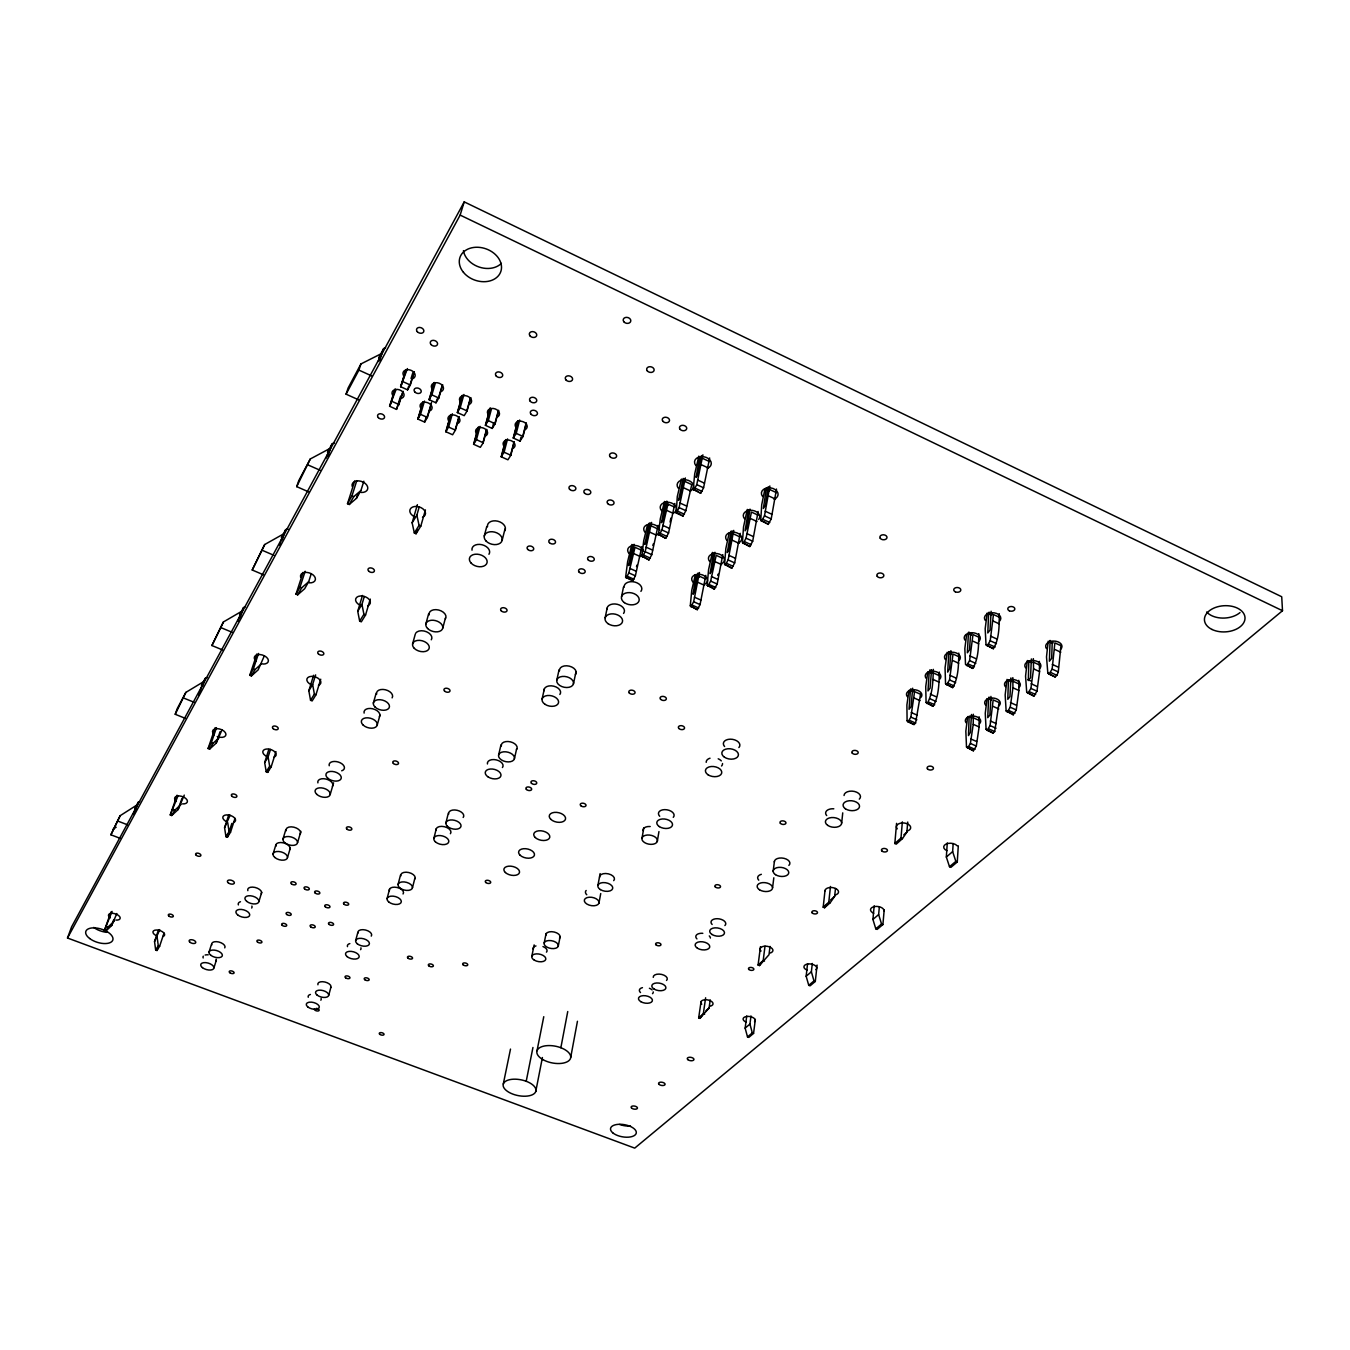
<?xml version="1.0" encoding="UTF-8"?>
<svg xmlns="http://www.w3.org/2000/svg" width="1350" height="1350" viewBox="0 0 1350 1350"><rect width="100%" height="100%" fill="white"/><g stroke="black" fill="none" stroke-linecap="round" stroke-linejoin="round"><path stroke-width="1.5" d="M764.961 488.936L761.721 504.714L760.742 520.391L768.217 524.374L771.204 518.923L776.503 489.054M761.518 521.286L764.488 515.835L769.871 485.966M747.276 509.423L743.529 526.956L742.416 542.599L749.773 546.548L752.692 541.215L758.126 511.498M1049.017 674.139L1055.143 676.941L1056.932 675.337L1058.282 671.912L1060.965 645.688L1054.873 642.887L1052.139 669.111L1049.017 674.139L1047.819 673.026L1046.503 656.91L1048.207 641.166M1052.257 641.554L1051.667 658.395L1049.389 661.213L1050.081 640.423M729.152 533.048L725.827 548.623L724.579 564.233L731.818 568.148L734.687 562.899L740.222 533.351M1027.35 660.521L1025.561 676.164L1026.709 692.229L1033.931 696.111L1036.986 691.166L1039.567 671.591L1039.348 661.382M1027.856 693.36L1030.911 688.416L1033.543 668.841L1033.324 658.631M1031.349 658.952L1030.539 677.734L1028.329 680.518L1028.818 660.892L1031.805 662.259M725.271 565.194L728.123 559.929L733.742 530.381M1007.016 679.404L1005.159 694.946L1006.138 710.961L1013.243 714.791L1016.246 709.931L1018.912 690.508L1018.778 680.333M712.395 552.42L708.564 569.734L707.197 585.309L714.336 589.191L717.154 584.027L722.79 554.648M1010.897 677.919L1009.969 696.6L1007.792 699.317L1008.433 679.792L1011.403 681.142M1007.235 712.091L1010.239 707.231L1012.939 687.791L1012.821 677.633M987.12 730.35L993.077 733.016L994.714 731.531L999.084 702.54L993.178 699.891L990.073 725.574L987.12 730.35L986.074 729.202L985.264 713.256L987.052 698.608M987.188 613.018L985.179 628.763L986.023 644.794L993.364 648.709C999.422 638.972 999.27 625.185 999.253 613.676M987.12 645.857L990.208 640.761L993.465 614.537L999.658 617.389M991.845 698.524L988.909 697.191L988.554 698.237L987.761 717.66L989.888 714.994L990.951 696.414M703.772 584.668A7.965 5.4 9.3 0 0 706.252 577.378A7.965 5.4 9.3 0 0 695.334 574.746L691.757 590.288L690.272 605.829L697.309 609.677L700.059 604.597L705.814 575.387M992.064 613.642L988.993 612.225L988.605 613.305L987.795 632.964L990.022 630.079L991.136 611.246M698.827 456.131L694.727 473.766L693.174 489.324L700.65 493.307L703.586 487.789L709.661 457.971M967.697 716.563L965.841 731.126L966.499 747.006L973.401 750.786L976.303 746.077L979.104 726.941L979.138 716.85M690.896 606.825L693.647 601.746L699.452 572.535M967.511 748.17L970.397 743.462L973.232 724.326L973.299 714.251M966.617 634.736L964.845 648.54L965.52 664.521L972.759 668.402C978.75 658.716 978.649 645.081 978.767 633.639M693.833 490.168L696.769 484.65L702.911 454.832M966.583 665.601L969.604 660.589L972.996 634.551L979.121 637.352M969.148 716.242L968.473 735.581L970.38 732.459L971.494 714.471M970.633 633.251L969.519 649.958L967.342 652.792L968.456 632.694L971.511 634.078M947.278 842.923L946.333 857.014L949.506 866.717L950.923 867.324L957.268 861.992L958.298 845.809M957.268 861.992L955.851 861.384L952.644 851.631L953.168 843.581M947.211 652.286L945.051 667.811L945.557 683.741L952.678 687.589C958.584 677.953 958.567 664.47 958.787 653.096M950.906 650.683L949.624 668.841L947.666 672.114L948.898 651.561M946.569 684.855L949.539 679.911L953.033 654.058L959.091 656.809M685.091 481.528L691.774 484.616L685.851 510.688L682.965 516.105L676.215 513.034L679.101 507.6L685.344 477.968M927.804 671.962L925.729 686.61L926.083 702.489L933.103 706.303C938.942 696.701 938.993 683.37 939.313 672.064M664.47 501.458L660.285 518.873L658.496 534.381L665.752 538.312L668.571 532.98L674.848 503.483M931.551 669.684L930.066 688.213L927.99 690.93L929.222 671.558L932.209 672.908M927.062 703.603C932.884 694.001 932.968 680.687 933.323 669.364M908.027 721.896L914.017 724.545L915.57 723.06L920.531 694.271L914.591 691.622L910.879 717.12L908.027 721.896L907.099 720.765L906.896 704.953L909.022 690.39M896.569 823.365L894.831 843.514L896.265 844.121L902.424 838.654L906.896 832.106L907.723 822.049M912.668 688.196L911.081 706.624L909.039 709.29L910.406 690.019L910.761 688.989L913.731 690.306M894.831 843.514L900.99 838.029L902.357 821.88M647.46 525.083L643.748 540.54L641.841 556.031L648.979 559.913L651.763 554.681L658.125 525.352M874.176 905.732L872.927 919.434L875.796 928.834L877.146 929.408L882.9 924.564L884.199 909.866M642.381 556.959L645.165 551.711L651.594 522.399M882.9 924.564L881.55 923.991L878.647 914.574L879.356 906.711M631.867 544.472L627.632 561.651L625.624 577.108L632.661 580.956L635.377 575.809L641.824 546.649M841.674 823.061L842.737 812.869M825.019 890.426L823.196 907.183L824.58 907.74L830.166 902.779L834.654 896.349L835.481 888.502M823.196 907.183L828.782 902.205L830.469 886.478M807.553 963.748L806.153 976.236L808.751 985.331L810.051 985.854L815.299 981.45L817.087 965.081M815.299 981.45L813.983 980.91L811.384 971.798L812.295 963.461M770.04 946.401L768.994 954.737L759.426 965.571L758.092 965.031L760.455 946.688M773.145 871.29L774.428 861.317M746.736 1015.976L745.149 1028.126L747.512 1036.935L748.778 1037.424L753.57 1033.391L755.342 1019.452M758.092 965.031L763.189 960.508L765.011 946.198M772.571 887.726L773.82 877.787M753.57 1033.391L752.304 1032.885L749.942 1024.059L750.988 1015.942M701.004 1001.97L698.676 1017.849L699.958 1018.356L709.071 1008.028L710.235 999.894M698.676 1017.849L703.333 1013.715L705.628 997.785M766.462 487.907L763.374 508.494L765.45 505.356L768.268 486.658M750.026 509.102L747.107 527.732L745.082 530.803L748.558 509.743M743.141 543.527L746.061 538.178L751.444 512.089L758.025 515.109M732.257 530.972L729.236 549.501L727.262 552.521L731.126 531.073M707.856 586.271L710.657 581.108L716.192 555.339L722.621 558.259M714.943 552.268L711.956 570.24L710.083 573.666L713.576 552.825M657.281 841.489A7.847 4.556 9.9 0 0 647.241 835.026A7.847 4.556 9.9 0 0 644.49 842.518A7.847 4.556 9.9 0 0 657.281 841.489L658.952 831.583M696.263 574.611L693.006 594.27L694.896 591.384L698.068 573.024M642.06 837.894L643.798 827.989M701.443 455.591L698.085 474.221L696.077 477.428L699.739 456.907M676.215 513.034L677.278 496.614L681.413 479.098M683.927 478.659L680.484 497.205L678.51 500.361L683.151 478.423M598.928 903.201A7.476 4.151 10.8 0 0 589.208 897.21A7.476 4.151 10.8 0 0 586.862 904.044A7.476 4.151 10.8 0 0 598.928 903.201L600.733 893.548M670.106 522.112L670.849 518.113M570.712 1057.388L577.446 1021.275M659.07 535.292L661.905 529.959L667.963 504.039M597.932 885.263L600.126 873.602M560.858 1047.735L567.742 1011.538M665.567 501.761L661.433 522.669L663.356 519.581L666.866 501.12M650.261 522.99L646.667 541.384L644.794 544.388L649.283 523.091M535.764 1091.492A16.689 8.032 11.4 0 0 513.709 1079.19A16.689 8.032 11.4 0 0 509.153 1092.42A16.689 8.032 11.4 0 0 535.764 1091.492L542.413 1057.522M634.095 544.303L630.433 562.596L628.594 565.549L632.863 544.86M626.13 578.053L628.847 572.906L635.023 547.324L641.486 550.226M537.03 1050.739L543.763 1016.702M558.242 946.232A7.223 3.864 11.3 0 0 548.741 940.545A7.223 3.864 11.3 0 0 546.666 946.957A7.223 3.864 11.3 0 0 558.242 946.232L560.115 936.748M621.557 596.649L623.464 587.115M526.213 1081.283L532.946 1047.482M544.185 942.941L546.109 933.474M531.833 956.205L534.144 944.916M605.154 617.777L607.095 608.293M503.297 1083.999L510.502 1049.085M573.429 683.961A8.539 5.4 12.1 0 0 562.258 676.451A8.539 5.4 12.1 0 0 559.727 685.462A8.539 5.4 12.1 0 0 573.429 683.961L576.011 671.743M556.841 679.995L559.052 669.819M542.109 698.962L544.354 688.854M514.401 758.734A8.117 4.86 12.9 0 0 503.618 751.815A8.117 4.86 12.9 0 0 501.525 759.983A8.117 4.86 12.9 0 0 514.401 758.734L516.662 748.794M498.623 754.987L500.934 745.048M445.939 822.825L448.335 813.122M653.366 543.847L652.826 545.434M433.873 838.367L436.286 828.731M502.132 540.354L505.001 528.981M637.048 565.026L636.508 566.595M412.442 887.844L414.838 878.377M517.674 420.846L513.253 438.024L520.02 441.112L520.982 437.282M522.703 436.523L526.095 423.157M520.02 441.112L523.024 436.489L526.399 423.107M510.519 455.321L513.945 441.99M513.253 438.024L516.24 433.384L519.666 420.019M505.642 439.644L501.188 456.773L507.904 459.793L510.84 455.271L514.249 441.939M398.064 884.486L400.511 875.019M513.557 437.974L517.978 420.795M501.508 456.722L505.963 439.594M387.079 898.644L389.526 889.245M501.188 456.773L504.107 452.233L507.566 438.902M484.279 536.034L486.743 526.567M442.766 628.104L445.449 617.962M490.016 408.189L485.392 425.317L492.21 428.439L493.729 422.719M355.624 940.68L357.801 932.546M494.826 423.799L498.386 410.468M492.21 428.439L495.146 423.748L498.707 410.417M478.254 427.191L473.597 444.268L480.347 447.322L483.216 442.749L486.793 429.452M485.696 425.267L490.337 408.139M485.392 425.317L488.312 420.643L491.4 409.202M482.912 442.8L486.489 429.502M473.901 444.218L478.558 427.14M425.841 624.038L428.591 613.913M473.597 444.268L476.449 439.678L480.077 426.381M328.708 995.338L330.851 987.407M412.56 644.051L415.327 633.977M466.763 410.991L470.475 397.676M462.173 395.432L457.329 412.543L464.197 415.665L467.066 410.94L470.796 397.609M377.257 724.899L380.008 715.044M457.65 412.493L462.493 395.381M457.329 412.543L460.181 407.801L463.944 394.487M455.102 430.194L458.848 416.914M450.664 414.636L445.787 431.696L452.604 434.767L455.406 430.144L459.152 416.863M445.787 431.696L448.588 427.056L452.368 413.775M417.386 504.664L412.138 522.821L414.332 532.997L416.053 533.756L420.795 526.129L425.436 509.895M373.343 703.08L376.161 693.191M416.053 533.756L417.218 529.706M446.108 431.646L450.984 414.585M412.138 522.821L416.863 515.16L419.175 507.077M330.227 794.391L333.585 782.831M434.143 382.573L429.064 399.651L435.983 402.806L437.096 399.009M438.48 398.081L442.378 384.784M435.983 402.806L438.784 398.031L442.682 384.733M429.064 399.651L431.865 394.858L435.24 383.468M422.887 401.979L417.808 419.023L424.659 422.111L426.33 416.441M427.089 417.488L431.561 402.334M424.659 422.111L427.393 417.437L431.308 404.19M297.54 842.704L300.898 831.347M429.384 399.6L434.447 382.523M362.475 595.451L357.733 611.28L359.657 621.135L361.311 621.827L365.563 614.992L370.271 599.096M357.733 611.28L361.952 604.412L364.314 596.498M418.112 418.973L423.191 401.929M287.499 857.52L290.301 848.121M417.808 419.023L420.525 414.332L424.491 401.068M282.909 839.261L285.761 829.828M273.038 854.145L275.889 844.746M258.93 901.479L261.731 892.249M405.894 369.63L400.613 386.691L407.565 389.863L408.729 386.066M411.058 378.489L412.813 372.802M409.995 385.087L414.062 371.807M407.565 389.863L410.316 385.02L414.382 371.756M313.622 675.27L308.829 690.761L310.551 700.296L312.137 700.937L315.951 694.794L320.726 679.219M308.829 690.761L312.643 684.568L315.63 674.882M398.874 404.713L402.958 391.466M394.909 389.256L389.61 406.249L396.512 409.387L403.262 391.416M67.5 938.014L460.148 215.089L464.214 201.876L1281.724 596.751L1282.5 610.723L634.719 1148.124L67.5 938.014L71.567 926.91L464.214 201.876M400.916 386.623L406.198 369.579M400.613 386.691L407.43 368.567M396.512 409.387L400.596 396.157M213.941 967.866L216.405 959.985M389.914 406.198L395.229 389.205M389.61 406.249L395.803 390.184M268.869 749.301L264.668 762.548L266.203 771.795L267.705 772.386L271.181 766.817L275.957 751.612M354.729 480.938L347.507 503.719L349.262 504.495L356.434 498.352L357.699 494.336M356.434 498.352L360.923 490.539L363.842 481.224M347.507 503.719L351.962 495.889L356.771 480.667M208.963 952.324L211.461 944.392M267.705 772.386L268.903 768.606M264.668 762.548L268.11 756.962L270.523 749.368M228.774 814.792L224.573 827.736L225.956 836.679L227.391 837.253L230.546 832.174L235.001 818.319M224.573 827.736L230.108 815.231M378.27 361.547L380.717 353.97L360.939 363.943L348.114 388.024L346.073 394.166L358.577 399.819M379.62 360.771L383.434 348.958A3.375 2.447 20.4 0 1 385.56 347.794M303.092 572.366L296.004 594.135L297.675 594.844L304.661 588.718L308.677 581.715L311.226 573.801M227.391 837.253L231.846 823.416M296.004 594.135L300.004 587.132L305.151 571.269M256.888 653.974L249.784 675.287L251.387 675.945L258.171 669.853L264.347 655.796M346.073 394.166L358.914 370.102L360.939 363.943M249.784 675.287L253.378 668.976L258.542 653.451M326.363 458.055L329.468 448.723L310.298 458.966L298.772 480.6L296.713 486.641L308.644 491.873M327.983 456.064L331.898 444.201A3.206 2.194 19.9 0 1 334.277 443.171M158.406 930.049L154.541 941.591L155.655 950.012L156.988 950.518L158.237 946.738M156.988 950.518L159.621 946.266L164.025 933.052M154.541 941.591L159.739 929.61M282.133 539.933L285.474 530.027A3.038 1.974 19.5 0 1 288.073 529.149M296.713 486.641L310.298 458.966M215.156 727.684L208.086 748.524L209.604 749.132L216.203 743.108L220.033 731.751M216.203 743.108L222.024 729.81M208.086 748.524L211.326 742.821L216.489 727.633M279.551 545.113L283.281 534.094L264.701 544.523L252.214 570.004L263.402 574.763M177.069 795.201L170.252 814.944L171.72 815.518L178.116 809.561L181.929 798.474M178.116 809.561L184.258 795.116M170.252 814.944L177.981 795.909M238.056 621.27L241.431 611.449L223.425 621.962L211.916 645.536L222.615 649.958M252.214 570.004L264.701 544.523M240.03 617.676L243.439 607.736A2.902 1.789 19.2 0 1 245.177 606.926M202.416 686.408L205.183 678.459A2.767 1.637 18.9 0 1 207.157 677.717M211.916 645.536L223.425 621.962M198.636 695.317L203.361 681.834L185.878 692.381L177.255 708.564L175.23 714.285L185.49 718.419M110.919 912.009L104.254 930.842L105.604 931.348L111.645 925.56L113.687 919.789M111.645 925.56L116.859 913.511M175.23 714.285L185.878 692.381M104.254 930.842L112.067 911.402M133.329 814.421L136.637 805.191L120.167 815.687L110.903 834.789L120.15 838.333M134.696 812.059L138.172 802.339A2.548 1.367 18.4 0 1 139.624 801.731M110.903 834.789L120.167 815.687M718.133 574.155L717.626 575.252M134.797 808.599L138.172 802.339M201.42 685.429L205.183 678.459M239.524 614.992L243.439 607.736M281.357 537.654L285.474 530.027M327.51 452.318L331.898 444.201M378.726 357.666L383.434 348.958M105.604 931.348L108.068 927.011L114.142 921.206M171.72 815.518L174.673 810.337L181.102 804.364M209.604 749.132L212.861 743.428L219.476 737.387M251.387 675.945L254.981 669.651L261.782 663.542M297.675 594.844L301.674 587.841L308.677 581.715M349.262 504.495L353.734 496.665L360.923 490.539M155.655 950.012L158.287 945.759L157.157 937.322M225.956 836.679L229.095 831.617L227.711 822.639M266.203 771.795L269.663 766.226L268.11 756.962M310.551 700.296L314.381 694.136L312.643 684.568M359.657 621.135L363.909 614.301L361.952 604.412M414.332 532.997L419.074 525.352L416.863 515.16M824.58 907.74L826.824 904.534M759.426 965.571L761.67 962.415M699.958 1018.356L702.186 1015.267M705.966 1010.779L709.071 1008.028M830.452 900.079L834.654 896.349M903.808 834.857L906.896 832.106M745.149 1028.126L749.942 1024.059M806.153 976.236L811.384 971.798M872.927 919.434L878.647 914.574M946.333 857.014L952.644 851.631M747.512 1036.935L752.304 1032.885M808.751 985.331L813.983 980.91M875.796 928.834L881.55 923.991M949.506 866.717L955.851 861.384M112.911 829.305L116.168 827.212M106.718 926.505L108.068 927.011M158.287 945.759L159.621 946.266M118.159 821.188L127.491 824.799M703.333 1013.715L704.616 1014.221M173.205 809.764L174.673 810.337M229.095 831.617L230.546 832.174M763.189 960.508L764.522 961.048M211.326 742.821L212.861 743.428M269.663 766.226L271.181 766.817M183.836 698.119L194.214 702.321M828.782 902.205L830.166 902.779M253.378 668.976L254.981 669.651M314.381 694.136L315.951 694.794M221.366 627.817L232.183 632.306M300.004 587.132L301.674 587.841M363.909 614.301L365.563 614.992M900.99 838.029L902.424 838.654M262.642 550.479L273.932 555.322M351.962 495.889L353.734 496.665M419.074 525.352L420.795 526.129M308.239 465.041L320.321 470.357M911.267 712.547L917.257 715.196M970.684 738.889L976.573 741.487M910.879 717.12L916.869 719.786M970.397 743.462L976.303 746.077M909.579 720.411L915.57 723.06M969.114 746.719L975.004 749.334M907.099 720.765L914.017 724.545M966.499 747.006L973.401 750.786M628.847 572.906L635.377 575.809M693.647 601.746L700.059 604.597M627.463 576.349L633.994 579.251M692.263 605.154L698.692 608.006M625.624 577.108L630.501 579.268M690.272 605.829L697.309 609.677M930.319 694.153L936.36 696.853M990.326 720.967L996.266 723.617M910.558 689.513L913.511 690.829M973.62 717.964L979.476 720.562M910.406 690.019L913.359 691.352M929.964 698.76L936.022 701.46M990.073 725.574L996.03 728.224M910.322 690.491L913.275 691.808M969.081 716.698L972 717.998M629.758 568.367L636.272 571.269M694.423 597.189L700.836 600.041M928.648 702.084L934.706 704.784M988.757 728.865L994.714 731.531M926.083 702.489L933.103 706.303M986.074 729.202L993.077 733.016M914.068 697.967L920.025 700.616M973.232 724.326L979.104 726.941M945.557 683.741L952.678 687.589M1006.138 710.961L1010.644 712.969M933.086 679.455L939.094 682.155M992.841 706.286L998.764 708.952M645.165 551.711L651.763 554.681M699.249 576.146L705.611 578.998M710.657 581.108L717.154 584.027M696.094 575.134L699.266 576.551M695.976 575.606L699.148 577.024M643.748 555.188L650.346 558.158M709.273 584.567L715.753 587.469M641.841 556.031L648.979 559.913M707.197 585.309L712.058 587.486M633.758 553.618L640.254 556.521M698.153 582.458L704.531 585.326M949.86 675.287L955.969 678.038M1010.458 702.591L1016.466 705.291M929.863 670.005L932.85 671.338M932.58 671.844L929.593 670.511L932.361 672.384M949.539 679.911L955.648 682.661M988.689 697.731L991.626 699.047M1010.239 707.231L1016.246 709.931M933.576 673.076L939.583 675.776M988.554 698.237L991.491 699.57M929.154 672.03L932.141 673.38M988.487 698.709L991.423 700.042M646.042 547.155L652.624 550.108M711.416 576.534L717.896 579.437M948.189 683.286L954.315 686.019M1008.923 710.556L1014.93 713.273M662.766 525.369L669.431 528.39M728.865 555.339L735.413 558.292M968.254 663.998L974.43 666.799M1029.578 691.791L1035.653 694.541M967.073 665.212L972.759 668.402M1026.709 692.229L1033.931 696.111M952.577 660.471L958.669 663.221M1012.939 687.791L1018.912 690.508M661.905 529.959L668.571 532.98M728.123 559.929L734.687 562.899M651.274 525.96L657.804 528.93M660.471 533.486L667.153 536.49M726.722 563.423L733.286 566.392M658.496 534.381L665.752 538.312M724.579 564.233L731.818 568.148M650.042 532.305L656.606 535.258M715.146 561.701L721.592 564.604M1027.991 679.658L1031.012 681.024M969.908 655.931L976.067 658.733M1031.113 683.741L1037.171 686.509M969.604 660.589L975.78 663.39M1030.911 688.416L1036.986 691.166M948.679 652.101L951.699 653.467M1013.226 681.362L1019.199 684.062M948.527 652.624L951.548 653.991M948.442 653.096L951.463 654.48M1008.366 680.282L1011.336 681.615M392.276 401.524L399.178 404.646M420.525 414.332L427.393 417.437M448.588 427.056L455.406 430.144M476.449 439.678L483.216 442.749M504.107 452.233L510.84 455.271M679.944 503.01L686.678 506.081M746.786 533.554L753.401 536.591M988.841 644.203L995.085 647.055M1050.789 672.536L1056.932 675.337M986.023 644.794L993.364 648.709M1047.819 673.026L1055.143 676.941M972.591 641.014L978.733 643.815M1033.543 668.841L1039.567 671.591M403.329 381.831L410.316 385.02M431.865 394.858L438.784 398.031M460.181 407.801L467.066 410.94M488.312 420.643L495.146 423.748M516.24 433.384L523.024 436.489M679.101 507.6L685.851 510.688M746.061 538.178L752.692 541.215M665.061 502.875L674.561 507.06M733.59 533.992L740.087 536.962M664.875 503.415L668.166 504.917M664.757 503.904L668.048 505.406M677.649 511.178L684.399 514.249M744.643 541.721L751.275 544.742M675.591 512.156L680.653 514.451M744.069 543.358L749.773 546.548M358.914 370.102L371.571 375.874M666.748 510.401L673.38 513.422M732.561 540.371L739.091 543.341M990.461 636.086L996.705 638.938M1052.291 664.419L1058.417 667.221M990.208 640.761L996.452 643.612M1052.139 669.111L1058.282 671.912M968.692 632.138L971.73 633.538M1033.796 662.361L1039.821 665.128M968.304 633.217L971.359 634.618M968.237 633.69L971.291 635.091M1028.751 661.365L1031.737 662.732M988.537 613.794L991.626 615.212M1049.659 641.976L1052.679 643.376M697.596 480.009L704.413 483.165M765.18 511.194L771.879 514.283M696.769 484.65L703.586 487.789M764.488 515.835L771.204 518.923M993.111 621.034L999.304 623.886M1054.671 649.384L1060.763 652.202M695.301 488.261L702.135 491.4M763.054 519.429L769.753 522.517M693.174 489.324L698.288 491.67M760.742 520.391L765.754 522.686M683.91 487.924L690.626 491.012M750.465 518.501L757.046 521.522M988.757 612.765L991.845 614.183M1049.861 640.963L1052.882 642.364M988.605 613.305L991.693 614.722M1049.709 641.503L1052.747 642.887M702.692 458.409L709.459 461.548M769.787 489.577L776.436 492.666M766.226 488.481L769.534 490.016M766.058 489.021L769.365 490.556M765.956 489.51L769.264 491.046M701.544 464.822L708.328 467.977M768.842 496.007L775.491 499.095M460.148 215.089L1282.5 610.723M1012.146 713.644L1013.243 714.791M767.441 523.462L768.217 524.374M699.975 492.446L700.65 493.307M682.341 515.227L682.965 516.105M713.678 588.212L714.336 589.191M632.138 579.994L632.661 580.956M1240.009 612.579A20.199 13.112 -3.6 0 1 1206.664 612.006M630.467 1126.018A13.011 6.193 10 0 1 619.616 1124.466M106.836 932.327A14.124 6.953 17.6 0 1 93.724 927.433M501.373 263.368A21.482 16.622 19.6 0 1 479.166 267.064A21.482 16.622 19.6 0 1 463.438 250.661M316.305 1008.366A2.481 1.215 14.4 0 1 319.174 1010.121A2.481 1.215 14.4 0 1 316.339 1010.829A2.481 1.215 14.4 0 1 314.449 1008.821M504.259 446.513A6.075 4.32 15.5 0 1 505.524 440.522A6.075 4.32 15.5 0 1 513.877 442.547A6.075 4.32 15.5 0 1 512.612 448.554M516.291 427.764A6.143 4.421 15.4 0 1 517.607 421.639A6.143 4.421 15.4 0 1 526.044 423.698A6.143 4.421 15.4 0 1 524.711 429.823M476.82 434.059A6.109 4.354 16.5 0 1 478.001 427.984A6.109 4.354 16.5 0 1 486.388 430.043A6.109 4.354 16.5 0 1 485.207 436.101M488.599 415.091A6.176 4.455 16.4 0 1 489.814 408.915A6.176 4.455 16.4 0 1 498.302 410.974A6.176 4.455 16.4 0 1 497.053 417.167M449.196 421.504A6.143 4.371 17.4 0 1 450.276 415.378A6.143 4.371 17.4 0 1 458.713 417.437A6.143 4.371 17.4 0 1 457.599 423.546M460.704 402.334A6.21 4.472 17.4 0 1 461.835 396.09A6.21 4.472 17.4 0 1 470.357 398.166A6.21 4.472 17.4 0 1 469.193 404.426M421.369 408.864A6.176 4.404 18.4 0 1 422.364 402.671A6.176 4.404 18.4 0 1 430.819 404.747A6.176 4.404 18.4 0 1 429.806 410.923M432.608 389.492A6.244 4.506 18.4 0 1 433.654 383.181A6.244 4.506 18.4 0 1 442.209 385.273A6.244 4.506 18.4 0 1 441.146 391.584M393.339 396.141A6.21 4.421 19.3 0 1 394.251 389.88A6.21 4.421 19.3 0 1 402.756 391.956A6.21 4.421 19.3 0 1 401.811 398.199M404.308 376.566A6.278 4.522 19.4 0 1 405.27 370.17A6.278 4.522 19.4 0 1 413.859 372.279A6.278 4.522 19.4 0 1 412.881 378.658M436.101 830.351A7.611 4.32 13.6 0 1 444.437 826.706A7.611 4.32 13.6 0 1 450.411 833.709M448.706 814.05A7.712 4.421 13.5 0 1 457.194 810.304A7.712 4.421 13.5 0 1 463.185 817.459M317.891 782.882A7.762 4.438 15.9 0 1 325.941 779.034A7.762 4.438 15.9 0 1 332.454 786.324M329.231 765.754A7.864 4.539 15.9 0 1 334.125 761.451A7.864 4.539 15.9 0 1 343.406 765.197A7.864 4.539 15.9 0 1 341.702 770.799M211.866 944.882A6.885 3.459 16 0 1 218.649 941.963A6.885 3.459 16 0 1 224.758 947.869M203.192 957.96A6.817 3.375 16 0 1 203.31 956.188M205.132 955.041A6.817 3.375 16 0 1 208.153 954.838M216.084 959.141A6.817 3.375 16 0 1 215.949 960.913M317.925 984.774A6.767 3.375 14.4 0 1 324.945 982.024A6.767 3.375 14.4 0 1 330.632 987.728M308.256 997.262A6.699 3.308 14.5 0 1 310.416 994.478M321.098 998.477A6.699 3.308 14.5 0 1 320.827 1000.181M247.826 890.662A7.189 3.763 16 0 1 255.032 887.439A7.189 3.763 16 0 1 261.293 893.801M238.376 904.905A7.104 3.679 16 0 1 240.486 901.733M251.876 906.086A7.104 3.679 16 0 1 251.691 908.01M358.003 933.036A7.054 3.679 14.2 0 1 365.462 929.998A7.054 3.679 14.2 0 1 371.25 936.124M347.473 946.62A6.969 3.594 14.3 0 1 349.836 943.599M360.906 947.835A6.969 3.594 14.3 0 1 360.585 949.674M389.374 890.764A7.273 3.932 14 0 1 397.17 887.49A7.273 3.932 14 0 1 403.059 893.97M400.866 875.897A7.358 4.033 13.9 0 1 408.797 872.539A7.358 4.033 13.9 0 1 414.703 879.154M275.873 846.332A7.425 4.033 16 0 1 283.416 842.856A7.425 4.033 16 0 1 289.777 849.589M286.2 830.739A7.509 4.134 16 0 1 293.861 827.179A7.509 4.134 16 0 1 300.274 834.047M544.101 690.711A8.404 5.265 12.4 0 1 553.719 686.171A8.404 5.265 12.4 0 1 559.862 694.474M559.474 670.832A8.505 5.417 12.1 0 1 569.278 666.141A8.505 5.417 12.1 0 1 575.438 674.646M415.716 633.15A8.572 5.434 15.5 0 1 426.617 631.8A8.572 5.434 15.5 0 1 431.291 639.782M429.098 614.976A8.674 5.586 15.4 0 1 438.564 609.998A8.674 5.586 15.4 0 1 445.382 618.874M487.434 763.965A7.982 4.759 13.1 0 1 496.378 759.915A7.982 4.759 13.1 0 1 502.436 767.526M501.322 746.01A8.083 4.877 12.9 0 1 510.418 741.842A8.083 4.877 12.9 0 1 516.51 749.621M364.112 713.087A8.151 4.894 15.8 0 1 372.735 708.784A8.151 4.894 15.8 0 1 379.401 716.715M376.633 694.187A8.252 5.029 15.7 0 1 385.408 689.766A8.252 5.029 15.7 0 1 392.108 697.866M606.96 609.441A8.859 5.872 11.3 0 1 617.355 604.311A8.859 5.872 11.3 0 1 623.565 613.44M624.071 587.301A8.978 6.024 11 0 1 634.686 582.036A8.978 6.024 11 0 1 640.913 591.367M472.011 550.176A9.028 6.058 15.1 0 1 482.034 544.742A9.028 6.058 15.1 0 1 488.953 554.276M487.485 526.804A9.163 6.227 14.9 0 1 497.728 521.184A9.163 6.227 14.9 0 1 504.664 530.972M724.579 746.516A8.336 5.164 8.4 0 1 726.114 740.053A8.336 5.164 8.4 0 1 736.763 740.812A8.336 5.164 8.4 0 1 738.889 747.546M706.202 762.328A8.218 5.029 8.7 0 1 710.016 758.211M718.2 758.801A8.218 5.029 8.7 0 1 721.288 760.894M722.52 763.526A8.218 5.029 8.7 0 1 721.558 765.99M844.037 795.504A8.252 4.961 5.9 0 1 854.516 791.471A8.252 4.961 5.9 0 1 859.309 799.149M826.689 815.552A8.134 4.843 6.3 0 1 826.74 810.692A8.134 4.843 6.3 0 1 833.811 808.802M157.174 936.006A6.041 3.004 16.8 0 1 153.529 930.842A6.041 3.004 16.8 0 1 162.236 931.618A6.041 3.004 16.8 0 1 162.844 936.512M110.16 917.949A6.109 3.038 17.5 0 1 110.953 913.342A6.109 3.038 17.5 0 1 119.661 916.599A6.109 3.038 17.5 0 1 115.847 920.076M599.586 877.298A7.543 4.253 10.6 0 1 608.411 873.855A7.543 4.253 10.6 0 1 613.727 880.639M586.761 894.746A7.459 4.151 10.8 0 1 586.153 890.477M712.125 924.463A7.459 4.117 8.6 0 1 713.458 919.316A7.459 4.117 8.6 0 1 722.959 920.126A7.459 4.117 8.6 0 1 724.899 925.56M696.938 938.908A7.358 4.033 8.9 0 1 696.634 934.824A7.358 4.033 8.9 0 1 702.81 933.323M709.273 935.921A7.358 4.033 8.9 0 1 710.387 938.048M659.711 816.278A7.914 4.674 9.6 0 1 660.926 810.388A7.914 4.674 9.6 0 1 671.001 811.181A7.914 4.674 9.6 0 1 673.262 817.341M642.921 830.571A7.813 4.556 9.9 0 1 650.194 826.521M774.326 861.958A7.83 4.506 7.4 0 1 784.046 858.33A7.83 4.506 7.4 0 1 788.873 865.401M758.734 880.166A7.729 4.404 7.8 0 1 761.349 874.311M545.974 935.128A7.206 3.881 11.3 0 1 554.226 932.023A7.206 3.881 11.3 0 1 559.508 938.284M533.081 949.033A7.121 3.797 11.5 0 1 535.967 945.928M542.97 946.552A7.121 3.797 11.5 0 1 546.463 952.155M653.248 977.349A7.121 3.763 9.6 0 1 661.719 974.43A7.121 3.763 9.6 0 1 666.546 980.454M640.491 992.571A7.037 3.696 9.8 0 1 642.448 987.643M649.401 988.284A7.037 3.696 9.8 0 1 652.101 989.904M653.231 991.879A7.037 3.696 9.8 0 1 652.506 993.668M414.754 516.847A8.032 5.434 17 0 1 410.974 508.14A8.032 5.434 17 0 1 422.871 508.798A8.032 5.434 17 0 1 422.499 517.269M352.131 486.27A8.134 5.484 18.7 0 1 358.577 480.87A8.134 5.484 18.7 0 1 367.689 487.097A8.134 5.484 18.7 0 1 361.226 492.48M360.382 605.323A7.611 4.86 17.1 0 1 356.586 597.442A7.611 4.86 17.1 0 1 367.791 598.151A7.611 4.86 17.1 0 1 367.689 605.779M300.628 577.192A7.695 4.911 18.5 0 1 306.568 572.383A7.695 4.911 18.5 0 1 315.309 578.07A7.695 4.911 18.5 0 1 309.352 582.862M311.529 684.838A7.239 4.371 17.1 0 1 307.716 677.666A7.239 4.371 17.1 0 1 318.33 678.409A7.239 4.371 17.1 0 1 318.431 685.327M256.061 661.264A7.324 4.421 18.3 0 1 257.597 654.666A7.324 4.421 18.3 0 1 267.907 658.935A7.324 4.421 18.3 0 1 262.777 664.048M267.368 756.709A6.902 3.949 17.1 0 1 263.587 750.144A6.902 3.949 17.1 0 1 273.645 750.904A6.902 3.949 17.1 0 1 273.915 757.198M214.279 734.771A6.969 3.999 18.1 0 1 216.608 728.663A6.969 3.999 18.1 0 1 225.956 734.248A6.969 3.999 18.1 0 1 217.215 736.543M227.256 821.964A6.598 3.594 17 0 1 223.509 815.923A6.598 3.594 17 0 1 233.078 816.699A6.598 3.594 17 0 1 233.483 822.471M176.361 801.478A6.649 3.628 17.9 0 1 177.457 796.011A6.649 3.628 17.9 0 1 186.907 799.723A6.649 3.628 17.9 0 1 182.52 803.891M701.764 1004.214A6.159 3.223 8.8 0 1 703.671 999.945A6.159 3.223 8.8 0 1 712.108 1001.903A6.159 3.223 8.8 0 1 710.184 1006.172M746.246 1022.169A6.143 3.189 8.2 0 1 743.833 1017.562A6.143 3.189 8.2 0 1 752.119 1017.158A6.143 3.189 8.2 0 1 754.515 1021.764M761.029 951.058A6.463 3.51 7.8 0 1 763.222 946.401A6.463 3.51 7.8 0 1 772.031 948.476A6.463 3.51 7.8 0 1 769.804 953.117M807.131 970.161A6.429 3.459 7.1 0 1 804.786 965.183A6.429 3.459 7.1 0 1 813.527 964.693A6.429 3.459 7.1 0 1 815.856 969.671M825.019 890.848A6.784 3.847 6.6 0 1 830.655 887.49A6.784 3.847 6.6 0 1 838.148 890.595A6.784 3.847 6.6 0 1 835.093 895.016M873.737 913.241A6.767 3.797 5.8 0 1 870.986 908.415A6.767 3.797 5.8 0 1 878.597 906.609A6.767 3.797 5.8 0 1 883.997 910.811M897.261 828.833A7.155 4.219 5 0 1 900.18 823.264A7.155 4.219 5 0 1 909.849 825.559A7.155 4.219 5 0 1 906.896 831.127M946.957 850.702A7.138 4.151 4.2 0 1 946.046 844.071A7.138 4.151 4.2 0 1 957.167 845.809M1005.294 686.644A7.931 5.062 1.9 0 1 1007.775 680.366A7.931 5.062 1.9 0 1 1017.951 681.041A7.931 5.062 1.9 0 1 1018.963 687.538M945.354 659.526A7.948 5.181 3 0 1 947.632 653.096A7.948 5.181 3 0 1 957.842 653.754A7.948 5.181 3 0 1 959.074 660.403M965.064 640.221A8.066 5.299 2.4 0 1 967.444 633.639A8.066 5.299 2.4 0 1 977.805 634.298A8.066 5.299 2.4 0 1 978.986 641.098M1025.595 667.845A8.049 5.181 1.3 0 1 1028.194 661.416A8.049 5.181 1.3 0 1 1038.504 662.091A8.049 5.181 1.3 0 1 1039.466 668.739M1046.436 648.574A8.168 5.299 0.6 0 1 1049.136 641.992A8.168 5.299 0.6 0 1 1059.598 642.651A8.168 5.299 0.6 0 1 1060.493 649.451M985.298 620.426A8.184 5.434 1.8 0 1 987.795 613.676A8.184 5.434 1.8 0 1 998.291 614.334A8.184 5.434 1.8 0 1 999.422 621.287M926.117 678.341A7.847 5.062 3.6 0 1 928.294 672.064A7.847 5.062 3.6 0 1 938.368 672.722A7.847 5.062 3.6 0 1 939.651 679.236M907.352 696.701A7.729 4.944 4.2 0 1 909.444 690.559A7.729 4.944 4.2 0 1 919.367 691.234A7.729 4.944 4.2 0 1 920.7 697.596M966.144 722.858A7.712 4.843 3 0 1 968.423 716.867A7.712 4.843 3 0 1 978.311 717.542A7.712 4.843 3 0 1 979.442 723.769M985.466 704.97A7.813 4.944 2.5 0 1 987.846 698.844A7.813 4.944 2.5 0 1 997.886 699.519A7.813 4.944 2.5 0 1 998.966 705.881M726.823 540.354A8.168 5.687 8.4 0 1 729.472 532.693A8.168 5.687 8.4 0 1 740.661 535.41A8.168 5.687 8.4 0 1 737.977 543.071M661.517 510.638A8.235 5.788 10.4 0 1 663.896 502.774A8.235 5.788 10.4 0 1 675.202 505.524A8.235 5.788 10.4 0 1 672.773 513.371M678.426 488.379A8.336 5.94 10 0 1 680.923 480.313A8.336 5.94 10 0 1 692.381 483.097A8.336 5.94 10 0 1 689.85 491.164M744.474 518.687A8.286 5.822 7.9 0 1 746.077 511.346A8.286 5.822 7.9 0 1 756.675 511.937A8.286 5.822 7.9 0 1 758.717 519.463M762.581 496.446A8.404 5.991 7.3 0 1 765.467 488.379A8.404 5.991 7.3 0 1 776.942 491.181A8.404 5.991 7.3 0 1 774.023 499.23M695.807 465.514A8.454 6.109 9.5 0 1 698.423 457.245A8.454 6.109 9.5 0 1 710.016 460.08A8.454 6.109 9.5 0 1 707.383 468.349M658.918 533.098A8.117 5.636 10.8 0 1 656.151 535.022M645.03 532.305A8.117 5.636 10.8 0 1 649.215 524.188A8.117 5.636 10.8 0 1 659.779 530.297M642.667 554.226A8.016 5.501 11.1 0 1 639.951 556.082M628.982 553.433A8.016 5.501 11.1 0 1 633.032 545.501A8.016 5.501 11.1 0 1 643.494 551.492M692.904 582.036A7.965 5.4 9.3 0 1 695.334 574.746M709.644 561.465A8.066 5.535 8.9 0 1 712.192 553.989A8.066 5.535 8.9 0 1 723.229 556.673A8.066 5.535 8.9 0 1 720.664 564.148M1212.03 629.471A20.317 13.095 -3.4 0 0 1244.784 620.106A20.317 13.095 -3.4 0 0 1217.362 606.842A20.317 13.095 -3.4 0 0 1212.03 629.471M612.681 1132.751A13.061 6.159 10 0 0 634.989 1135.08A13.061 6.159 10 0 0 622.586 1124.415A13.061 6.159 10 0 0 612.681 1132.751M89.64 938.503A14.175 6.919 17.5 0 0 112.539 940.663A14.175 6.919 17.5 0 0 95.782 927.956A14.175 6.919 17.5 0 0 89.64 938.503M463.438 272.329A21.617 16.605 19.4 0 0 499.77 273.848A21.617 16.605 19.4 0 0 477.984 247.269A21.617 16.605 19.4 0 0 463.438 272.329M428.827 965.858A2.599 1.35 13.1 0 0 433.215 966.263A2.599 1.35 13.1 0 0 430.481 963.934A2.599 1.35 13.1 0 0 428.827 965.858M286.689 914.473A2.666 1.384 15.4 0 0 291.094 914.861A2.666 1.384 15.4 0 0 288.141 912.431A2.666 1.384 15.4 0 0 286.689 914.473M291.465 883.879A2.717 1.451 15.5 0 0 295.971 884.267A2.717 1.451 15.5 0 0 292.95 881.736A2.717 1.451 15.5 0 0 291.465 883.879M629.319 693.023A3.172 2.008 10.6 0 0 634.753 693.394A3.172 2.008 10.6 0 0 631.733 690.137A3.172 2.008 10.6 0 0 629.319 693.023M579.133 572.147A3.375 2.278 12.4 0 0 584.888 572.484A3.375 2.278 12.4 0 0 581.597 568.822A3.375 2.278 12.4 0 0 579.133 572.147M527.681 549.383A3.409 2.312 13.9 0 0 533.452 549.737A3.409 2.312 13.9 0 0 530.061 545.991A3.409 2.312 13.9 0 0 527.681 549.383M531.461 783.287A2.97 1.772 12.3 0 0 536.507 783.675A2.97 1.772 12.3 0 0 533.537 780.739A2.97 1.772 12.3 0 0 531.461 783.287M526.416 789.463A2.97 1.755 12.3 0 0 531.444 789.851A2.97 1.755 12.3 0 0 528.474 786.949A2.97 1.755 12.3 0 0 526.416 789.463M378.337 417.623A3.628 2.548 19.3 0 0 384.362 417.909A3.628 2.548 19.3 0 0 380.514 413.741A3.628 2.548 19.3 0 0 378.337 417.623M364.753 979.678A2.565 1.299 13.9 0 0 369.039 980.083A2.565 1.299 13.9 0 0 366.289 977.805A2.565 1.299 13.9 0 0 364.753 979.678M345.583 977.788A2.565 1.299 14.2 0 0 349.836 978.176A2.565 1.299 14.2 0 0 347.068 975.915A2.565 1.299 14.2 0 0 345.583 977.788M229.837 972.726A2.531 1.249 15.7 0 0 234.006 973.114A2.531 1.249 15.7 0 0 231.12 970.869A2.531 1.249 15.7 0 0 229.837 972.726M257.529 942.064A2.599 1.316 15.6 0 0 261.816 942.452A2.599 1.316 15.6 0 0 258.896 940.106A2.599 1.316 15.6 0 0 257.529 942.064M282.251 925.374A2.633 1.367 15.4 0 0 286.605 925.763A2.633 1.367 15.4 0 0 283.686 923.366A2.633 1.367 15.4 0 0 282.251 925.374M315.225 893.076A2.7 1.434 15.1 0 0 319.714 893.464A2.7 1.434 15.1 0 0 316.744 890.966A2.7 1.434 15.1 0 0 315.225 893.076M680.012 429.233A3.679 2.7 10.3 0 0 686.323 429.553A3.679 2.7 10.3 0 0 682.914 425.301A3.679 2.7 10.3 0 0 680.012 429.233M304.678 888.992A2.717 1.434 15.3 0 0 309.184 889.38A2.717 1.434 15.3 0 0 306.197 886.866A2.717 1.434 15.3 0 0 304.678 888.992M346.967 829.153A2.835 1.586 15.2 0 0 351.692 829.541A2.835 1.586 15.2 0 0 348.637 826.824A2.835 1.586 15.2 0 0 346.967 829.153M393.39 763.476A2.97 1.738 14.9 0 0 398.351 763.847A2.97 1.738 14.9 0 0 395.212 760.911A2.97 1.738 14.9 0 0 393.39 763.476M444.555 691.065A3.122 1.924 14.6 0 0 449.803 691.436A3.122 1.924 14.6 0 0 446.563 688.23A3.122 1.924 14.6 0 0 444.555 691.065M501.238 610.841A3.291 2.143 14 0 0 506.79 611.196A3.291 2.143 14 0 0 503.483 607.686A3.291 2.143 14 0 0 501.238 610.841M656.016 944.831A2.734 1.485 9.6 0 0 660.69 945.253A2.734 1.485 9.6 0 0 658.142 942.772A2.734 1.485 9.6 0 0 656.016 944.831M715.298 886.933A2.869 1.62 8.6 0 0 720.208 887.355A2.869 1.62 8.6 0 0 717.609 884.689A2.869 1.62 8.6 0 0 715.298 886.933M780.401 823.348A3.004 1.772 7.4 0 0 785.582 823.753A3.004 1.772 7.4 0 0 782.949 820.867A3.004 1.772 7.4 0 0 780.401 823.348M852.272 753.148A3.172 1.957 5.7 0 0 857.739 753.553A3.172 1.957 5.7 0 0 855.09 750.398A3.172 1.957 5.7 0 0 852.272 753.148M607.702 503.584A3.51 2.464 12.1 0 0 613.71 503.904A3.51 2.464 12.1 0 0 610.335 499.972A3.51 2.464 12.1 0 0 607.702 503.584M588.178 559.879A3.409 2.312 12.3 0 0 593.983 560.216A3.409 2.312 12.3 0 0 590.692 556.504A3.409 2.312 12.3 0 0 588.178 559.879M549.416 542.649A3.426 2.329 13.4 0 0 555.238 542.987A3.426 2.329 13.4 0 0 551.863 539.224A3.426 2.329 13.4 0 0 549.416 542.649M580.736 805.663A2.953 1.738 11.2 0 0 585.765 806.051A2.953 1.738 11.2 0 0 582.896 803.183A2.953 1.738 11.2 0 0 580.736 805.663M485.814 882.495A2.784 1.536 12.6 0 0 490.506 882.883A2.784 1.536 12.6 0 0 487.688 880.284A2.784 1.536 12.6 0 0 485.814 882.495M955.344 591.84A3.544 2.379 2.4 0 0 960.812 590.102A3.544 2.379 2.4 0 0 955.682 587.722A3.544 2.379 2.4 0 0 955.344 591.84M232.065 796.365A2.869 1.586 17.2 0 0 236.773 796.736A2.869 1.586 17.2 0 0 233.533 793.952A2.869 1.586 17.2 0 0 232.065 796.365M273.139 728.646A3.004 1.755 17.3 0 0 278.1 729.017A3.004 1.755 17.3 0 0 274.759 726.013A3.004 1.755 17.3 0 0 273.139 728.646M318.448 653.957A3.156 1.941 17.3 0 0 323.679 654.311A3.156 1.941 17.3 0 0 320.237 651.038A3.156 1.941 17.3 0 0 318.448 653.957M368.685 571.134A3.324 2.16 17.3 0 0 374.22 571.489A3.324 2.16 17.3 0 0 370.676 567.894A3.324 2.16 17.3 0 0 368.685 571.134M927.45 768.842A3.189 1.957 4.2 0 0 932.968 769.247A3.189 1.957 4.2 0 0 930.42 766.125A3.189 1.957 4.2 0 0 927.45 768.842M881.803 850.888A3.021 1.755 5.5 0 0 887.001 851.31A3.021 1.755 5.5 0 0 884.537 848.458A3.021 1.755 5.5 0 0 881.803 850.888M812.211 912.938A2.869 1.603 6.9 0 0 817.138 913.359A2.869 1.603 6.9 0 0 814.691 910.744A2.869 1.603 6.9 0 0 812.211 912.938M748.845 969.435A2.734 1.468 8.1 0 0 753.536 969.857A2.734 1.468 8.1 0 0 751.106 967.427A2.734 1.468 8.1 0 0 748.845 969.435M168.969 916.11A2.633 1.333 16.9 0 0 173.256 916.498A2.633 1.333 16.9 0 0 170.201 914.102A2.633 1.333 16.9 0 0 168.969 916.11M379.789 1034.336A2.464 1.198 13.4 0 0 383.906 1034.724A2.464 1.198 13.4 0 0 381.274 1032.615A2.464 1.198 13.4 0 0 379.789 1034.336M496.159 375.975A3.729 2.734 16.8 0 0 502.436 376.262A3.729 2.734 16.8 0 0 498.673 371.891A3.729 2.734 16.8 0 0 496.159 375.975M610.133 456.739A3.594 2.582 12.4 0 0 616.292 457.059A3.594 2.582 12.4 0 0 612.833 452.942A3.594 2.582 12.4 0 0 610.133 456.739M678.831 728.443A3.139 1.957 9.5 0 0 684.214 728.831A3.139 1.957 9.5 0 0 681.311 725.659A3.139 1.957 9.5 0 0 678.831 728.443M529.993 335.863A3.797 2.869 16.3 0 0 536.439 336.133A3.797 2.869 16.3 0 0 532.642 331.594A3.797 2.869 16.3 0 0 529.993 335.863M647.274 370.862A3.78 2.835 11.8 0 0 653.754 371.149A3.78 2.835 11.8 0 0 650.194 366.694A3.78 2.835 11.8 0 0 647.274 370.862M417.285 331.678A3.797 2.801 19.9 0 0 423.613 331.948A3.797 2.801 19.9 0 0 419.648 327.426A3.797 2.801 19.9 0 0 417.285 331.678M530.229 401.271A3.679 2.683 15.4 0 0 536.456 401.558A3.679 2.683 15.4 0 0 532.794 397.271A3.679 2.683 15.4 0 0 530.229 401.271M344.081 904.264A2.7 1.434 14.7 0 0 348.57 904.652A2.7 1.434 14.7 0 0 345.651 902.171A2.7 1.434 14.7 0 0 344.081 904.264M329.062 924.396A2.649 1.384 14.7 0 0 333.484 924.784A2.649 1.384 14.7 0 0 330.581 922.371A2.649 1.384 14.7 0 0 329.062 924.396M463.168 964.862A2.616 1.367 12.6 0 0 467.572 965.267A2.616 1.367 12.6 0 0 464.873 962.921A2.616 1.367 12.6 0 0 463.168 964.862M196.29 855.326A2.751 1.451 17.1 0 0 200.796 855.714A2.751 1.451 17.1 0 0 197.64 853.133A2.751 1.451 17.1 0 0 196.29 855.326M877.264 576.399A3.51 2.396 4.4 0 0 883.339 576.771A3.51 2.396 4.4 0 0 880.436 572.991A3.51 2.396 4.4 0 0 877.264 576.399M584.466 493.054A3.527 2.481 12.8 0 0 590.49 493.374A3.527 2.481 12.8 0 0 587.048 489.409A3.527 2.481 12.8 0 0 584.466 493.054M530.955 414.163A3.662 2.649 15.2 0 0 537.165 414.467A3.662 2.649 15.2 0 0 533.52 410.231A3.662 2.649 15.2 0 0 530.955 414.163M662.799 421.2A3.679 2.717 10.9 0 0 669.127 421.521A3.679 2.717 10.9 0 0 665.685 417.234A3.679 2.717 10.9 0 0 662.799 421.2M569.565 489.24A3.527 2.481 13.3 0 0 575.572 489.561A3.527 2.481 13.3 0 0 572.113 485.595A3.527 2.481 13.3 0 0 569.565 489.24M623.818 321.739A3.847 2.97 13.1 0 0 630.416 322.009A3.847 2.97 13.1 0 0 626.737 317.351A3.847 2.97 13.1 0 0 623.818 321.739M1009.311 610.791A3.544 2.362 1.2 0 0 1014.829 609.086A3.544 2.362 1.2 0 0 1009.749 606.724A3.544 2.362 1.2 0 0 1009.311 610.791M325.367 906.862A2.683 1.417 14.9 0 0 329.839 907.251A2.683 1.417 14.9 0 0 326.902 904.77A2.683 1.417 14.9 0 0 325.367 906.862M310.719 926.859A2.649 1.367 15 0 0 315.107 927.248A2.649 1.367 15 0 0 312.204 924.834A2.649 1.367 15 0 0 310.719 926.859M660.572 699.266A3.172 2.008 9.9 0 0 666.023 699.638A3.172 2.008 9.9 0 0 663.036 696.381A3.172 2.008 9.9 0 0 660.572 699.266M408.004 958.179A2.616 1.35 13.4 0 0 412.391 958.584A2.616 1.35 13.4 0 0 409.641 956.239A2.616 1.35 13.4 0 0 408.004 958.179M565.92 379.907A3.729 2.767 14.5 0 0 572.265 380.194A3.729 2.767 14.5 0 0 568.603 375.806A3.729 2.767 14.5 0 0 565.92 379.907M880.284 538.346A3.578 2.498 4.1 0 0 886.478 538.701A3.578 2.498 4.1 0 0 883.541 534.786A3.578 2.498 4.1 0 0 880.284 538.346M414.838 391.973A3.679 2.633 18.9 0 0 420.981 392.259A3.679 2.633 18.9 0 0 417.133 387.973A3.679 2.633 18.9 0 0 414.838 391.973M431.021 344.537A3.763 2.767 19.3 0 0 437.316 344.824A3.763 2.767 19.3 0 0 433.417 340.335A3.763 2.767 19.3 0 0 431.021 344.537M631.631 1108.114A3.223 1.552 9.8 0 0 637.149 1108.671A3.223 1.552 9.8 0 0 634.078 1106.004A3.223 1.552 9.8 0 0 631.631 1108.114M659.087 1084.404A3.308 1.62 9.5 0 0 664.74 1084.961A3.308 1.62 9.5 0 0 661.652 1082.194A3.308 1.62 9.5 0 0 659.087 1084.404M687.791 1059.598A3.375 1.688 9.1 0 0 693.579 1060.155A3.375 1.688 9.1 0 0 690.474 1057.286A3.375 1.688 9.1 0 0 687.791 1059.598M228.302 882.866A3.611 1.89 16.4 0 0 234.225 883.373A3.611 1.89 16.4 0 0 230.124 880.031A3.611 1.89 16.4 0 0 228.302 882.866M190.012 942.3A3.442 1.721 16.4 0 0 195.649 942.806A3.442 1.721 16.4 0 0 191.683 939.718A3.442 1.721 16.4 0 0 190.012 942.3M550.749 819.264A8.269 4.809 11.7 0 0 564.823 820.395A8.269 4.809 11.7 0 0 556.689 812.379A8.269 4.809 11.7 0 0 550.749 819.264M535.224 837.489A8.168 4.691 11.9 0 0 549.096 838.62A8.168 4.691 11.9 0 0 540.996 830.79A8.168 4.691 11.9 0 0 535.224 837.489M520.121 855.242A8.049 4.556 12.1 0 0 533.79 856.373A8.049 4.556 12.1 0 0 525.741 848.711A8.049 4.556 12.1 0 0 520.121 855.242M505.389 872.522A7.948 4.438 12.3 0 0 518.873 873.669A7.948 4.438 12.3 0 0 510.874 866.177A7.948 4.438 12.3 0 0 505.389 872.522M640.811 1001.666A7.054 3.679 9.8 0 0 652.286 1001.076A7.054 3.679 9.8 0 0 643.258 995.659A7.054 3.679 9.8 0 0 640.811 1001.666M654.126 989.094A7.138 3.763 9.6 0 0 665.769 988.47A7.138 3.763 9.6 0 0 656.674 982.969A7.138 3.763 9.6 0 0 654.126 989.094M534.313 960.154A7.155 3.78 11.5 0 0 545.737 959.462A7.155 3.78 11.5 0 0 536.304 953.876A7.155 3.78 11.5 0 0 534.313 960.154M759.476 889.751A7.762 4.404 7.8 0 0 772.335 888.84A7.762 4.404 7.8 0 0 762.767 882.613A7.762 4.404 7.8 0 0 759.476 889.751M775.474 874.648A7.847 4.506 7.5 0 0 788.518 873.703A7.847 4.506 7.5 0 0 778.883 867.358A7.847 4.506 7.5 0 0 775.474 874.648M659.374 826.622A7.948 4.657 9.6 0 0 672.351 825.559A7.948 4.657 9.6 0 0 662.226 818.977A7.948 4.657 9.6 0 0 659.374 826.622M697.444 948.24A7.391 4.016 8.9 0 0 709.577 947.514A7.391 4.016 8.9 0 0 700.279 941.726A7.391 4.016 8.9 0 0 697.444 948.24M712.024 934.504A7.476 4.101 8.6 0 0 724.309 933.728A7.476 4.101 8.6 0 0 714.96 927.838A7.476 4.101 8.6 0 0 712.024 934.504M600.396 889.599A7.56 4.236 10.6 0 0 612.63 888.705A7.56 4.236 10.6 0 0 602.826 882.613A7.56 4.236 10.6 0 0 600.396 889.599M827.719 825.39A8.168 4.843 6.4 0 0 841.371 824.293A8.168 4.843 6.4 0 0 831.516 817.56A8.168 4.843 6.4 0 0 827.719 825.39M845.37 808.751A8.286 4.961 6 0 0 859.224 807.604A8.286 4.961 6 0 0 849.319 800.736A8.286 4.961 6 0 0 845.37 808.751M707.974 774.731A8.252 5.029 8.7 0 0 721.558 773.499A8.252 5.029 8.7 0 0 711.214 766.513A8.252 5.029 8.7 0 0 707.974 774.731M724.41 757.181A8.37 5.147 8.4 0 0 738.214 755.882A8.37 5.147 8.4 0 0 727.785 748.761A8.37 5.147 8.4 0 0 724.41 757.181M485.966 540.928A9.18 6.21 14.9 0 0 501.491 541.856A9.18 6.21 14.9 0 0 492.193 531.731A9.18 6.21 14.9 0 0 485.966 540.928M471.15 563.136A9.062 6.041 15.1 0 0 486.456 564.064A9.062 6.041 15.1 0 0 477.208 554.192A9.062 6.041 15.1 0 0 471.15 563.136M624.409 602.657A9.011 6.008 11 0 0 639.039 600.868A9.011 6.008 11 0 0 627.463 592.684A9.011 6.008 11 0 0 624.409 602.657M608.023 623.649A8.893 5.856 11.3 0 0 622.417 621.928A8.893 5.856 11.3 0 0 610.942 613.913A8.893 5.856 11.3 0 0 608.023 623.649M375.114 707.113A8.269 4.995 15.7 0 0 388.935 708.126A8.269 4.995 15.7 0 0 380.126 699.705A8.269 4.995 15.7 0 0 375.114 707.113M363.133 725.068A8.168 4.877 15.7 0 0 376.785 726.081A8.168 4.877 15.7 0 0 368.027 717.829A8.168 4.877 15.7 0 0 363.133 725.068M488.227 777.009A8.016 4.742 13.1 0 0 500.917 775.811A8.016 4.742 13.1 0 0 490.219 769.028A8.016 4.742 13.1 0 0 488.227 777.009M427.579 628.476A8.707 5.569 15.4 0 0 442.193 629.438A8.707 5.569 15.4 0 0 433.148 620.241A8.707 5.569 15.4 0 0 427.579 628.476M414.298 648.371A8.589 5.417 15.5 0 0 428.709 649.35A8.589 5.417 15.5 0 0 419.715 640.356A8.589 5.417 15.5 0 0 414.298 648.371M545.012 704.312A8.421 5.265 12.4 0 0 558.495 702.877A8.421 5.265 12.4 0 0 547.425 695.52A8.421 5.265 12.4 0 0 545.012 704.312M284.698 842.653A7.526 4.117 15.9 0 0 297.152 843.699A7.526 4.117 15.9 0 0 288.832 836.544A7.526 4.117 15.9 0 0 284.698 842.653M274.809 857.469A7.442 4.016 16 0 0 287.128 858.516A7.442 4.016 16 0 0 278.859 851.496A7.442 4.016 16 0 0 274.809 857.469M399.6 887.743A7.374 4.016 13.9 0 0 411.986 888.806A7.374 4.016 13.9 0 0 404.19 881.921A7.374 4.016 13.9 0 0 399.6 887.743M388.614 901.834A7.307 3.932 14 0 0 400.849 902.914A7.307 3.932 14 0 0 393.103 896.147A7.307 3.932 14 0 0 388.614 901.834M347.085 956.593A7.003 3.594 14.2 0 0 358.779 957.673A7.003 3.594 14.2 0 0 351.219 951.379A7.003 3.594 14.2 0 0 347.085 956.593M357.176 943.684A7.071 3.679 14.2 0 0 368.989 944.764A7.071 3.679 14.2 0 0 361.378 938.351A7.071 3.679 14.2 0 0 357.176 943.684M237.668 914.895A7.138 3.679 16 0 0 249.413 915.941A7.138 3.679 16 0 0 241.38 909.427A7.138 3.679 16 0 0 237.668 914.895M246.712 901.361A7.206 3.746 16 0 0 258.593 902.408A7.206 3.746 16 0 0 250.493 895.776A7.206 3.746 16 0 0 246.712 901.361M307.8 1006.948A6.716 3.308 14.4 0 0 318.954 1008.011A6.716 3.308 14.4 0 0 311.58 1002.156A6.716 3.308 14.4 0 0 307.8 1006.948M317.064 995.068A6.784 3.375 14.4 0 0 328.337 996.148A6.784 3.375 14.4 0 0 320.929 990.191A6.784 3.375 14.4 0 0 317.064 995.068M202.432 967.646A6.834 3.375 16 0 0 213.637 968.709A6.834 3.375 16 0 0 205.824 962.634A6.834 3.375 16 0 0 202.432 967.646M210.735 955.226A6.902 3.442 16 0 0 222.075 956.272A6.902 3.442 16 0 0 214.211 950.096A6.902 3.442 16 0 0 210.735 955.226M327.712 778.157A7.881 4.522 15.8 0 0 340.824 779.186A7.881 4.522 15.8 0 0 332.269 771.441A7.881 4.522 15.8 0 0 327.712 778.157M316.862 794.424A7.796 4.421 15.9 0 0 329.805 795.454A7.796 4.421 15.9 0 0 321.3 787.86A7.796 4.421 15.9 0 0 316.862 794.424M447.441 826.352A7.729 4.404 13.5 0 0 460.468 827.415A7.729 4.404 13.5 0 0 452.486 819.973A7.729 4.404 13.5 0 0 447.441 826.352M435.392 841.826A7.644 4.303 13.6 0 0 448.251 842.889A7.644 4.303 13.6 0 0 440.319 835.583A7.644 4.303 13.6 0 0 435.392 841.826M542.886 1059.598A17.196 8.522 11 0 0 570.476 1058.484A17.196 8.522 11 0 0 547.965 1045.592A17.196 8.522 11 0 0 542.886 1059.598"/></g></svg>
